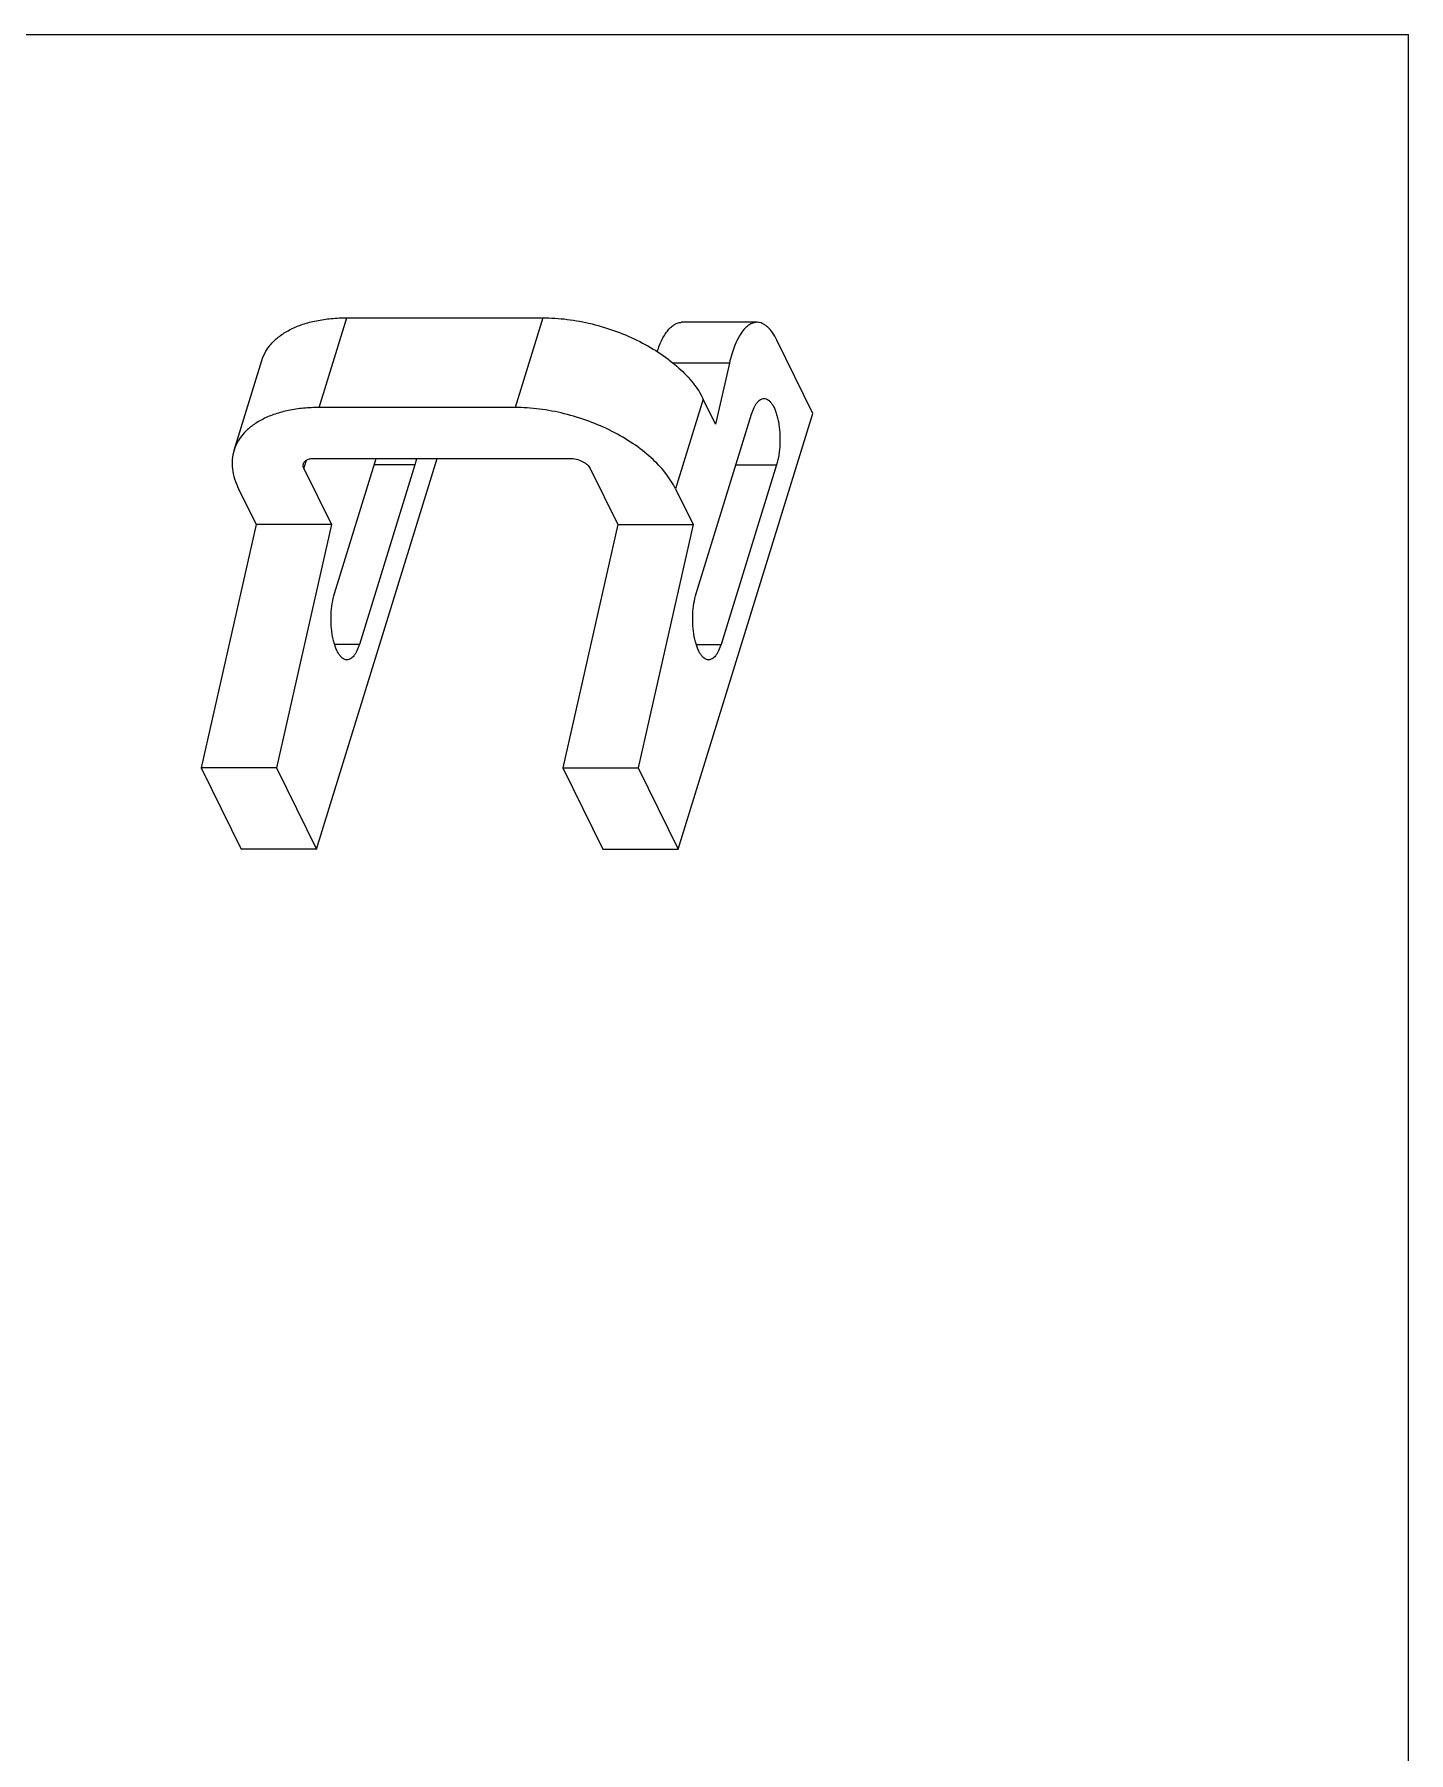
# Model space of a CAD drawing. Header units: millimetres. Extents: x 0 to 297, y 0 to 210.
# Drawn here: x 213 to 297, y 105 to 210 of the extents above; entities that cross this region are included whole.
import ezdxf

# ---------------------------------------------------------------- set-up
doc = ezdxf.new("R2010")
doc.units = ezdxf.units.MM
doc.header["$LTSCALE"] = 0.64311
doc.header["$MEASUREMENT"] = 0
doc.layers.get('0').update_dxf_attribs({"linetype": 'CONTINUOUS'})

msp = doc.modelspace()

# ---------------------------------------------------------------- linework, layer by layer
at = {"color": 7, "linetype": 'Continuous'}
for p, q in [((0, 210), (297, 210)), ((297, 0), (297, 210)), ((230.411, 187.197), (232.106, 192.68)), ((232.106, 192.68), (244.08, 192.68)), ((244.08, 192.68), (242.385, 187.197)), ((257.17, 192.404), (252.564, 192.404)), ((260.58, 186.838), (258.38, 191.32)), ((225.208, 184.586), (226.903, 190.069)), ((255.485, 189.909), (252.039, 189.909)), ((255.485, 189.909), (254.642, 186.172)), ((242.385, 187.197), (230.411, 187.197)), ((253.888, 187.707), (252.194, 182.224)), ((254.642, 186.172), (253.888, 187.707)), ((252.349, 160.205), (260.58, 186.838)), ((253.451, 175.834), (256.839, 186.8)), ((229.478, 183.467), (229.637, 183.979)), ((230.094, 184.089), (245.752, 184.089)), ((230.244, 160.205), (237.625, 184.089)), ((231.345, 175.834), (233.896, 184.089)), ((229.478, 183.467), (231.156, 180.048)), ((236.259, 183.692), (232.87, 172.726)), ((236.259, 183.692), (233.774, 183.692)), ((246.979, 183.467), (248.656, 180.048)), ((258.365, 183.692), (254.976, 172.726)), ((255.879, 183.692), (258.365, 183.692)), ((225.483, 182.224), (226.551, 180.048)), ((252.194, 182.224), (253.262, 180.048)), ((226.551, 180.048), (223.198, 165.178)), ((231.156, 180.048), (226.551, 180.048)), ((231.156, 180.048), (227.804, 165.178)), ((248.656, 180.048), (245.304, 165.178)), ((248.656, 180.048), (253.262, 180.048)), ((253.262, 180.048), (249.909, 165.178)), ((232.87, 172.726), (231.346, 172.726)), ((253.457, 172.726), (254.976, 172.726)), ((223.198, 165.178), (225.639, 160.205)), ((227.804, 165.178), (223.198, 165.178)), ((227.804, 165.178), (230.244, 160.205)), ((245.304, 165.178), (249.909, 165.178)), ((245.304, 165.178), (247.744, 160.205)), ((249.909, 165.178), (252.349, 160.205)), ((230.244, 160.205), (225.639, 160.205)), ((247.744, 160.205), (252.349, 160.205))]:
    msp.add_line(p, q, dxfattribs=at)
at = {"color": 7, "linetype": 'Continuous', "extrusion": (0, 0, 25.4)}
for points, knots in [([(226.903, 190.07), (226.964, 190.266), (227.136, 190.654), (227.53, 191.173), (228.05, 191.625), (228.685, 192.004), (229.423, 192.304), (230.252, 192.522), (231.156, 192.653), (231.784, 192.68), (232.106, 192.68)], [0, 0, 0, 0, 0.0996705, 0.2028871, 0.3126159, 0.4309144, 0.5588858, 0.6967679, 0.8441482, 1, 1, 1, 1]), ([(244.08, 192.68), (244.575, 192.68), (245.588, 192.612), (247.099, 192.328), (248.589, 191.872), (250.001, 191.259), (251.283, 190.513), (252.387, 189.662), (253.273, 188.736), (253.72, 188.051), (253.888, 187.707)], [0, 0, 0, 0, 0.1296724, 0.2645447, 0.401256, 0.5362781, 0.6662236, 0.7881223, 0.8997393, 1, 1, 1, 1]), ([(251.071, 190.613), (251.115, 190.747), (251.207, 191.003), (251.367, 191.36), (251.541, 191.669), (251.728, 191.929), (251.925, 192.137), (252.131, 192.289), (252.345, 192.382), (252.493, 192.404), (252.564, 192.404)], [0, 0, 0, 0, 0.172097, 0.3304694, 0.4743784, 0.6035525, 0.7184955, 0.8207234, 0.9130987, 1, 1, 1, 1]), ([(257.17, 192.404), (257.084, 192.404), (256.904, 192.372), (256.648, 192.236), (256.407, 192.019), (256.18, 191.726), (255.971, 191.361), (255.782, 190.93), (255.616, 190.44), (255.526, 190.091), (255.485, 189.909)], [0, 0, 0, 0, 0.0805603, 0.1682236, 0.2681916, 0.3833441, 0.5147321, 0.6621142, 0.8244734, 1, 1, 1, 1]), ([(258.38, 191.32), (258.301, 191.481), (258.137, 191.769), (257.88, 192.075), (257.662, 192.248), (257.501, 192.337), (257.336, 192.391), (257.224, 192.404), (257.17, 192.404)], [0, 0, 0, 0, 0.3153866, 0.5810611, 0.6971005, 0.8038549, 0.9037568, 1, 1, 1, 1]), ([(230.411, 187.197), (230.089, 187.197), (229.462, 187.169), (228.557, 187.038), (227.729, 186.821), (226.99, 186.521), (226.355, 186.142), (225.835, 185.69), (225.442, 185.171), (225.269, 184.783), (225.208, 184.586)], [0, 0, 0, 0, 0.1558518, 0.3032321, 0.4411142, 0.5690856, 0.6873841, 0.7971129, 0.9003295, 1, 1, 1, 1]), ([(252.194, 182.224), (252.025, 182.568), (251.578, 183.252), (250.692, 184.179), (249.588, 185.03), (248.306, 185.776), (246.894, 186.388), (245.404, 186.845), (243.893, 187.128), (242.881, 187.197), (242.385, 187.197)], [0, 0, 0, 0, 0.1002607, 0.2118777, 0.3337764, 0.4637219, 0.598744, 0.7354553, 0.8703276, 1, 1, 1, 1]), ([(256.839, 186.8), (256.881, 186.936), (256.953, 187.128), (257.077, 187.357), (257.172, 187.495), (257.273, 187.604), (257.379, 187.685), (257.489, 187.735), (257.565, 187.746), (257.602, 187.746)], [0, 0, 0, 0, 0.3317541, 0.4762703, 0.6057729, 0.7207119, 0.8225393, 0.9141286, 1, 1, 1, 1]), ([(257.602, 187.746), (257.648, 187.746), (257.746, 187.728), (257.882, 187.649), (258.01, 187.525), (258.129, 187.358), (258.238, 187.15), (258.334, 186.907), (258.416, 186.631), (258.508, 186.217), (258.575, 185.66), (258.582, 184.976), (258.518, 184.313), (258.425, 183.889), (258.365, 183.692)], [0, 0, 0, 0, 0.0311715, 0.0654673, 0.1050765, 0.1511122, 0.2038831, 0.2631508, 0.3283183, 0.3985328, 0.5497406, 0.7072321, 0.8606098, 1, 1, 1, 1]), ([(225.208, 184.586), (225.152, 184.405), (225.079, 184.024), (225.092, 183.429), (225.225, 182.819), (225.386, 182.422), (225.483, 182.224)], [0, 0, 0, 0, 0.2337011, 0.4744595, 0.7284397, 1, 1, 1, 1]), ([(229.478, 183.467), (229.455, 183.515), (229.422, 183.613), (229.43, 183.717), (229.444, 183.762)], [0, 0, 0, 0, 0.525956, 1, 1, 1, 1]), ([(229.444, 183.762), (229.452, 183.787), (229.473, 183.835), (229.541, 183.925), (229.671, 184.014), (229.869, 184.076), (230.016, 184.089), (230.094, 184.089)], [0, 0, 0, 0, 0.0998485, 0.2032558, 0.4307946, 0.6965697, 1, 1, 1, 1]), ([(236.359, 184.085), (236.352, 184.051), (236.323, 183.919), (236.289, 183.788), (236.259, 183.692)], [0, 0, 0, 0, 0.2591595, 1, 1, 1, 1]), ([(245.752, 184.089), (245.879, 184.089), (246.135, 184.054), (246.436, 183.944), (246.653, 183.818), (246.828, 183.683), (246.934, 183.558), (246.979, 183.467)], [0, 0, 0, 0, 0.2645795, 0.5363553, 0.6665435, 0.7886449, 1, 1, 1, 1]), ([(232.108, 171.78), (232.062, 171.78), (231.964, 171.798), (231.828, 171.876), (231.7, 172.001), (231.581, 172.168), (231.472, 172.375), (231.376, 172.619), (231.293, 172.895), (231.202, 173.308), (231.135, 173.866), (231.127, 174.549), (231.191, 175.213), (231.284, 175.637), (231.345, 175.834)], [0, 0, 0, 0, 0.0311718, 0.0654636, 0.1050695, 0.1511051, 0.2038701, 0.2631376, 0.3283052, 0.3985174, 0.5497277, 0.7072245, 0.860605, 1, 1, 1, 1]), ([(254.213, 171.78), (254.167, 171.78), (254.07, 171.798), (253.933, 171.876), (253.805, 172.001), (253.686, 172.168), (253.577, 172.375), (253.481, 172.619), (253.399, 172.895), (253.308, 173.309), (253.241, 173.866), (253.233, 174.55), (253.297, 175.213), (253.39, 175.637), (253.451, 175.834)], [0, 0, 0, 0, 0.0311715, 0.0654673, 0.1050765, 0.1511122, 0.2038831, 0.2631508, 0.3283183, 0.3985328, 0.5497406, 0.7072321, 0.8606098, 1, 1, 1, 1]), ([(232.87, 172.726), (232.828, 172.59), (232.757, 172.397), (232.633, 172.169), (232.538, 172.031), (232.437, 171.921), (232.331, 171.841), (232.221, 171.791), (232.144, 171.78), (232.108, 171.78)], [0, 0, 0, 0, 0.3317352, 0.4762667, 0.6057697, 0.7206992, 0.822538, 0.9141274, 1, 1, 1, 1]), ([(254.976, 172.726), (254.934, 172.59), (254.862, 172.397), (254.738, 172.168), (254.643, 172.031), (254.542, 171.921), (254.436, 171.841), (254.326, 171.791), (254.25, 171.78), (254.213, 171.78)], [0, 0, 0, 0, 0.3317541, 0.4762703, 0.6057729, 0.7207119, 0.8225393, 0.9141286, 1, 1, 1, 1])]:
    msp.add_open_spline(points, degree=3, knots=knots, dxfattribs=at)

doc.saveas('drawing.dxf')
